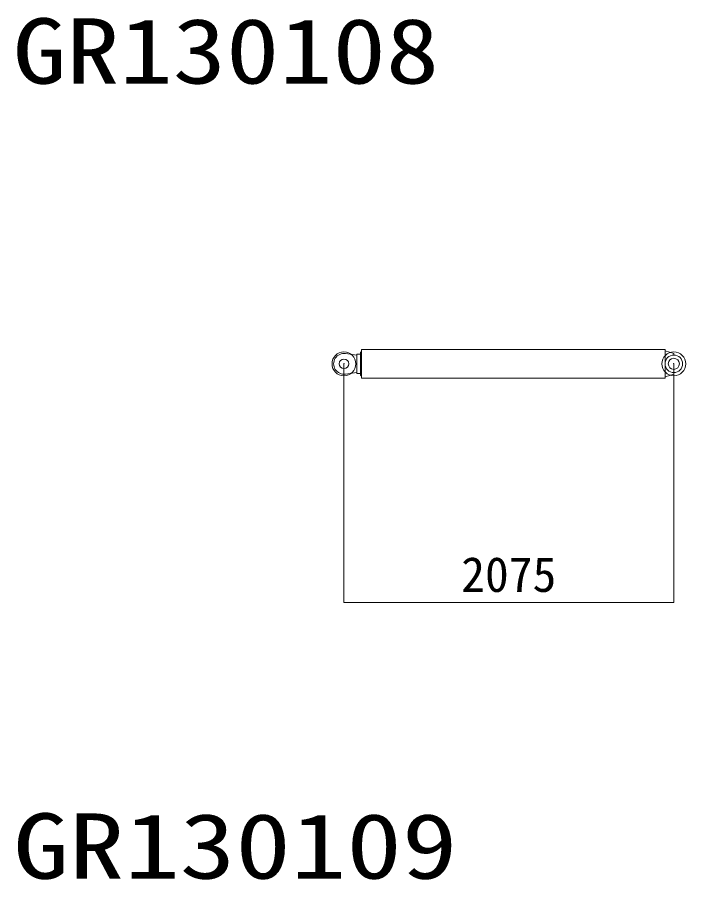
# Model space of a CAD drawing. Units: millimetres, scale not verified. Extents: x -42060 to 41922, y -35725 to 35822.
# Drawn here: x 19898 to 24103, y 19937 to 25361 of the extents above; entities that cross this region are included whole.
import ezdxf
from ezdxf.enums import TextEntityAlignment as Align

# ---------------------------------------------------------------- set-up
doc = ezdxf.new("R2010")
doc.units = ezdxf.units.MM
doc.header["$LTSCALE"] = 300
doc.header["$PDMODE"] = 32
doc.header["$PDSIZE"] = 150
doc.layers.add('0-0_0', color=7, linetype='Continuous', lineweight=18)
doc.styles.add('ＭＳ ゴシック', font='')
doc.styles.get('ＭＳ ゴシック').set_extended_font_data('MS Gothic')

# ---------------------------------------------------------------- blocks, each defined once
blk = doc.blocks.new('_OPEN30')
at = {"layer": '0-0_0'}
blk.add_line((0, 0), (-1, 0), dxfattribs=at)
blk.add_lwpolyline([(-1, 0.3), (0, 0), (-1, -0.3)], dxfattribs=at)

msp = doc.modelspace()

# ---------------------------------------------------------------- linework, layer by layer
at = {"layer": '0-0_0'}
for p, q in [((22063.8, 23271.9), (23973.3, 23271.9)), ((22063.8, 23271.9), (22063.8, 23091.9)), ((22033.4, 23235.9), (21962.7, 23246.3)), ((22033.3, 23241.9), (22057.3, 23241.9)), ((22033.3, 23121.9), (22033.3, 23241.9)), ((23973.3, 23263.9), (24028.3, 23246.9)), ((24028.3, 23236.9), (24028.3, 23246.9)), ((21953.3, 23181.4), (21953.3, 21679.8)), ((24028.3, 23181.4), (24028.3, 21679.8)), ((22033.3, 23127.9), (21962.7, 23117.6)), ((22057.3, 23121.9), (22033.3, 23121.9)), ((22057.3, 23107.9), (22058.8, 23107.9)), ((24028.3, 23116.9), (23973.3, 23099.9)), ((24028.3, 23116.9), (24028.3, 23126.9)), ((24025.6, 21680.8), (21956.1, 21680.8))]:
    msp.add_line(p, q, dxfattribs=at)
for points in [[(22063.8, 23091.9), (23973.3, 23091.9), (23973.3, 23271.9)], [(22058.8, 23255.9), (22057.3, 23255.9), (22057.3, 23107.9)]]:
    msp.add_lwpolyline(points, dxfattribs=at)
for centre, radius in [((24028.3, 23181.9), 55), ((24028.3, 23181.9), 35), ((21953.3, 23181.9), 30)]:
    msp.add_circle(centre, radius, dxfattribs=at)
for centre, radius, start, end in [((21953.3, 23181.9), 65, 81.6863, 278.3137), ((22058.8, 23260.9), 5, 270, 0), ((22058.8, 23102.9), 5, 360, 90)]:
    msp.add_arc(centre, radius, start, end, dxfattribs=at)
for p in [(21953.3, 23181.9), (24028.3, 23181.9)]:
    msp.add_point(p, dxfattribs=at)

# ---------------------------------------------------------------- block references
at = {"layer": '0-0_0', "xscale": 2.77, "yscale": 2.77, "rotation": 180}
msp.add_blockref('_OPEN30', (21953.3, 21680.8), dxfattribs=at)
at = {"layer": '0-0_0', "xscale": 2.77, "yscale": 2.77}
msp.add_blockref('_OPEN30', (24028.3, 21680.8), dxfattribs=at)

# ---------------------------------------------------------------- texts
at = {"layer": '0-0_0', "style": 'ＭＳ ゴシック'}
for s, width, p in [('GR130108', 1.2, (19870.6, 24820.8)), ('GR130109', 1.25, (19873.4, 19820.8))]:
    msp.add_text(s, height=410.6, dxfattribs=dict(at, width=width)).set_placement(p, align=Align.BOTTOM_LEFT)
msp.add_text('2075', height=219.9, dxfattribs=at).set_placement((22690.8, 21681.3), align=Align.BOTTOM_LEFT)

doc.saveas('drawing.dxf')
